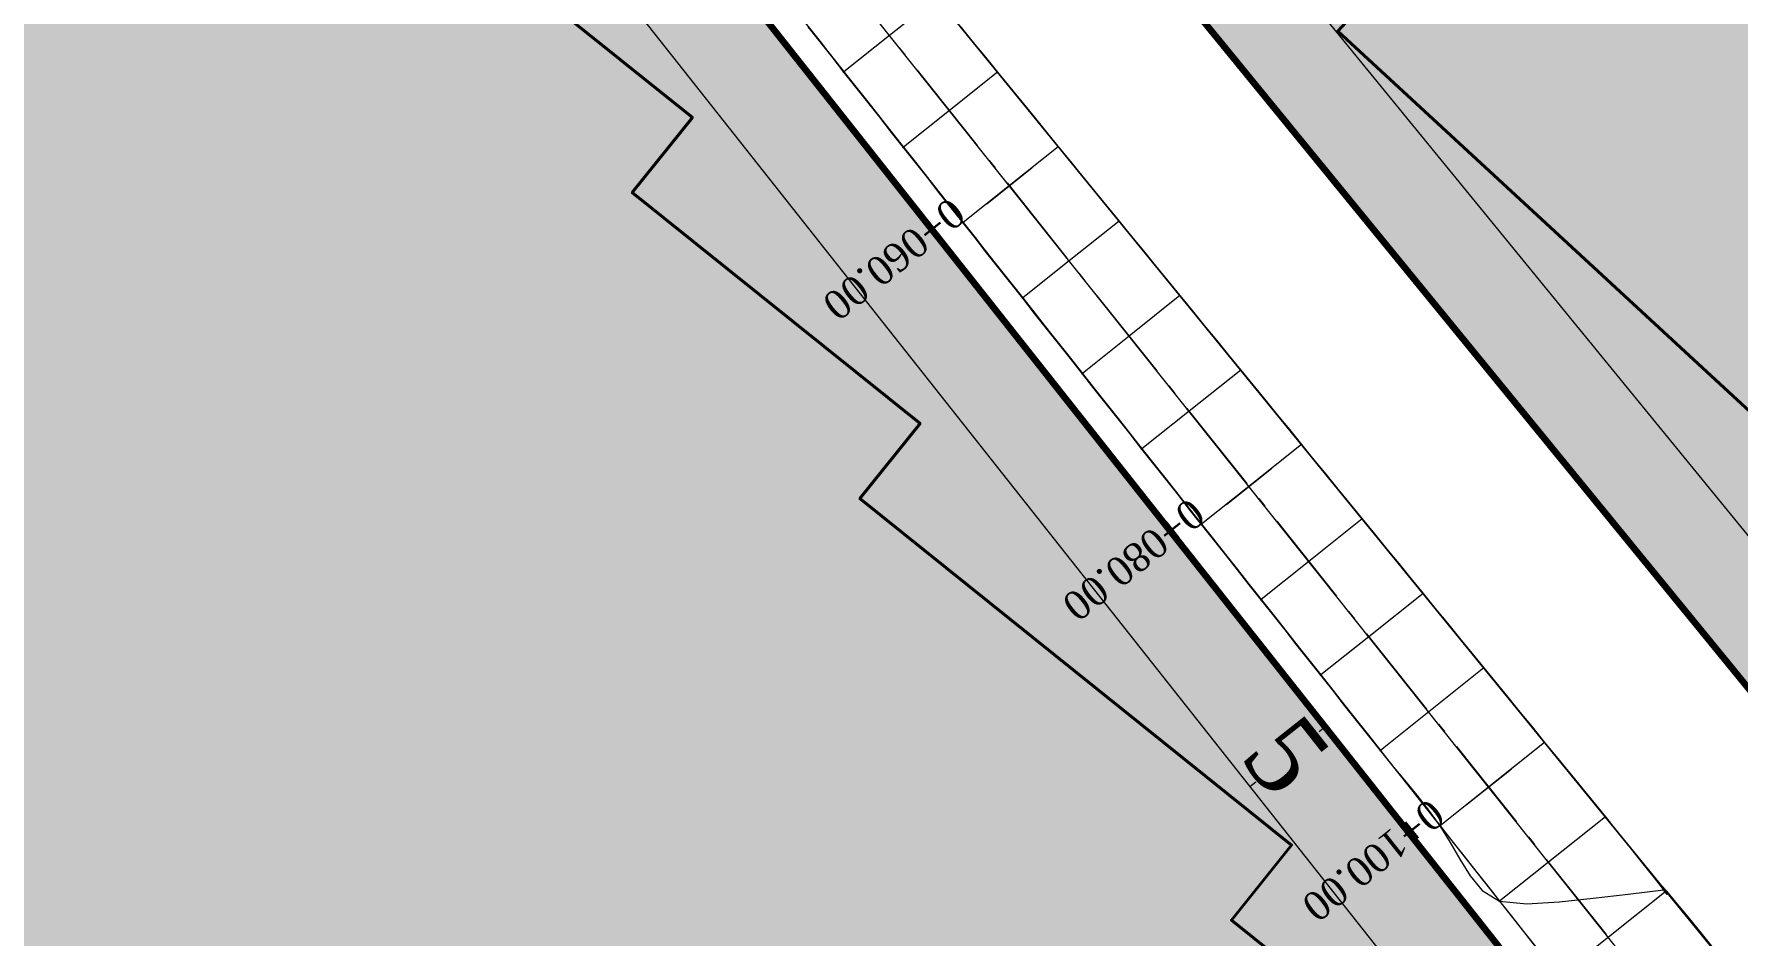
# Model space of a CAD drawing. Header units: metres. Extents: x 478603 to 489313, y 4282657 to 4289463.
# Drawn here: x 479917.1 to 480005.7, y 4286501.5 to 4286548.4 of the extents above; entities that cross this region are included whole.
import ezdxf

# ---------------------------------------------------------------- set-up
doc = ezdxf.new("R2010")
doc.units = ezdxf.units.M
for name, color, linetype, lineweight in [('ADAKENARI', 18, 'Continuous', 0), ('EKS_6', 5, 'Continuous', 0), ('EKSENLER', 3, 'Continuous', 0), ('HAT_ENERJI_NAKIL_HAT', 18, 'Continuous', 0), ('HDO_6', 30, 'Continuous', 0), ('KALDIRIM', 11, 'Continuous', 0), ('KDA_6', 150, 'Continuous', 20), ('KDO_6', 150, 'Continuous', 20), ('KYA_6', 1, 'Continuous', 20), ('KYO_6', 1, 'Continuous', 20), ('PARSEL_ALAN', 254, 'Continuous', 0), ('PARSEL_SERA_ALAN', 9, 'Continuous', 40), ('PL_ALİNMAN', 1, 'Continuous', 0), ('PL_ENKESIT', 1, 'Continuous', 0), ('PL_KM', 4, 'Continuous', 0), ('PL_KMYAZI', 30, 'Continuous', 0), ('ROL_CEPHE', 1, 'Continuous', 0), ('SEV_KYO_HDO', 3, 'Continuous', 0), ('SEV_YKO_KDO', 3, 'Continuous', 0), ('SNR_YAPIYAK', 18, 'Continuous', 0), ('YKA_6', 33, 'Continuous', 0), ('YKO_6', 33, 'Continuous', 0)]:
    doc.layers.add(name, color=color, linetype=linetype, lineweight=lineweight)
doc.styles.get("Standard").update_dxf_attribs({"font": 'times.ttf'})

msp = doc.modelspace()

# ---------------------------------------------------------------- hatches: boundary and pattern name
at = {"layer": 'PARSEL_ALAN'}
for points in [[(480169.869, 4286557.575), (480063.817, 4286659.084), (480010.797, 4286601.67), (479969.835, 4286582.554), (479961.602, 4286576.95), (479960.631, 4286570.264), (480064.323, 4286443.282)], [(479915.44, 4286599.397), (480050.105, 4286429.073), (480051.79, 4286400.221), (480044.611, 4286399.78), (479955.213, 4286376.266), (479925.654, 4286368.491), (479933.32, 4286401.749), (479850.67, 4286385.447), (479782.452, 4286391.846), (479751.198, 4286394.778)]]:
    msp.add_hatch(color=256, dxfattribs=at).paths.add_polyline_path(points)
at = {"layer": 'PARSEL_SERA_ALAN'}
for points in [[(480066.396, 4286452.897), (480052.29, 4286465.923), (480055.683, 4286469.596), (480034.524, 4286489.135), (480037.917, 4286492.808), (480009.706, 4286518.86), (480013.098, 4286522.534), (479984.887, 4286548.586), (479988.279, 4286552.259), (479967.121, 4286571.798), (479970.513, 4286575.471), (479977.566, 4286568.958), (479994.527, 4286587.325), (480001.58, 4286580.812), (480062.639, 4286646.931), (480161.377, 4286555.749)], [(479927.627, 4286575.921), (479924.497, 4286572.021), (479939.47, 4286560.003), (479936.341, 4286556.104), (479951.314, 4286544.085), (479948.184, 4286540.186), (479963.157, 4286528.167), (479960.027, 4286524.268), (479982.487, 4286506.24), (479979.357, 4286502.341), (479994.33, 4286490.323), (479991.201, 4286486.423), (480006.174, 4286474.405), (480003.044, 4286470.506), (480018.017, 4286458.487), (480014.887, 4286454.588), (480037.347, 4286436.56), (480034.217, 4286432.661), (480041.704, 4286426.652), (480019.795, 4286399.357), (480012.309, 4286405.366), (480006.049, 4286397.567), (479998.562, 4286403.577), (479989.173, 4286391.879), (479981.686, 4286397.888), (479972.297, 4286386.19), (479964.81, 4286392.2), (479958.551, 4286384.401), (479951.064, 4286390.41), (479954.194, 4286394.31), (479931.734, 4286412.337), (479928.604, 4286408.438), (479921.118, 4286414.447), (479911.728, 4286402.75), (479904.242, 4286408.759), (479897.982, 4286400.96), (479890.496, 4286406.97), (479884.236, 4286399.171), (479876.749, 4286405.18), (479870.49, 4286397.382), (479863.003, 4286403.391), (479853.614, 4286391.693), (479846.127, 4286397.702), (479842.997, 4286393.803), (479835.511, 4286399.812), (479832.381, 4286395.913), (479824.894, 4286401.922), (479818.635, 4286394.124), (479811.148, 4286400.133), (479808.018, 4286396.234), (479800.532, 4286402.243), (479797.402, 4286398.344), (479789.915, 4286404.353), (479786.785, 4286400.454), (479779.299, 4286406.463), (479773.039, 4286398.665), (479765.553, 4286404.674), (479912.654, 4286587.939)]]:
    msp.add_hatch(color=256, dxfattribs=at).paths.add_polyline_path(points)

# ---------------------------------------------------------------- linework, layer by layer
at = {"layer": 'ADAKENARI', "lineweight": 200}
for p, q in [((479923.536, 4286589.157), (480050.105, 4286429.073)), ((480029.148, 4286486.358), (479960.631, 4286570.264))]:
    msp.add_line(p, q, dxfattribs=at)
at = {"layer": 'EKS_6'}
for p in [(479961.564, 4286548.358, 955.784), (479964.682, 4286544.448, 955.966), (479967.799, 4286540.539, 956.147), (479970.916, 4286536.63, 956.328), (479974.033, 4286532.72, 956.51), (479977.151, 4286528.811, 956.691), (479980.268, 4286524.902, 956.873), (479983.385, 4286520.993, 957.054), (479986.503, 4286517.083, 957.236), (479989.62, 4286513.174, 957.417), (479992.737, 4286509.265, 957.598), (479995.855, 4286505.356, 957.78)]:
    msp.add_point(p, dxfattribs=at)
at = {"layer": 'EKSENLER'}
msp.add_line((480077.112, 4286403.454), (479948.979, 4286564.14, 954.307), dxfattribs=at)
at = {"layer": 'HAT_ENERJI_NAKIL_HAT'}
msp.add_line((479898.112, 4286631.049), (480111.543, 4286369.645), dxfattribs=at)
at = {"layer": 'HDO_6'}
msp.add_polyline3d([(480001.91, 4286503.936, 957.965), (480001.982, 4286503.846, 957.911), (480002.614, 4286503.072, 957.948), (480003.247, 4286502.297, 957.984), (480003.879, 4286501.522, 958.02), (480004.512, 4286500.748, 958.056)], dxfattribs=at)
msp.add_point((480001.982, 4286503.846, 957.911), dxfattribs=at)
at = {"layer": 'KALDIRIM'}
for p, q in [((479924.712, 4286590.087), (480051.128, 4286430.198)), ((480060.126, 4286432.62), (479954.837, 4286561.575))]:
    msp.add_line(p, q, dxfattribs=at)
at = {"layer": 'KDA_6'}
msp.add_polyline3d([(479957.321, 4286548.811, 955.287), (479957.941, 4286548.026, 955.314), (479958.561, 4286547.241, 955.342), (479959.18, 4286546.457, 955.37), (479959.8, 4286545.672, 955.397), (479960.42, 4286544.887, 955.424), (479961.04, 4286544.102, 955.451), (479961.66, 4286543.318, 955.478), (479962.28, 4286542.533, 955.506), (479962.9, 4286541.748, 955.543), (479963.52, 4286540.964, 955.581), (479964.14, 4286540.18, 955.619), (479964.761, 4286539.395, 955.657), (479965.381, 4286538.611, 955.695), (479966.001, 4286537.827, 955.727), (479966.621, 4286537.042, 955.76), (479967.241, 4286536.257, 955.793), (479967.861, 4286535.473, 955.826), (479968.482, 4286534.688, 955.859), (479969.102, 4286533.904, 955.896), (479969.722, 4286533.12, 955.932), (479970.342, 4286532.335, 955.969), (479970.963, 4286531.551, 956.006), (479971.583, 4286530.766, 956.042), (479972.203, 4286529.982, 956.08), (479972.823, 4286529.198, 956.118), (479973.444, 4286528.413, 956.156), (479974.064, 4286527.629, 956.194), (479974.684, 4286526.844, 956.232), (479975.304, 4286526.06, 956.265), (479975.924, 4286525.275, 956.298), (479976.545, 4286524.491, 956.332), (479977.165, 4286523.706, 956.365), (479977.785, 4286522.922, 956.399), (479978.406, 4286522.138, 956.448), (479979.026, 4286521.354, 956.497), (479979.647, 4286520.57, 956.547), (479980.268, 4286519.786, 956.596), (479980.889, 4286519.002, 956.645), (479981.509, 4286518.218, 956.683), (479982.13, 4286517.433, 956.722), (479982.75, 4286516.649, 956.76), (479983.37, 4286515.865, 956.798), (479983.99, 4286515.08, 956.837), (479984.61, 4286514.295, 956.893), (479985.229, 4286513.51, 956.948), (479985.849, 4286512.725, 957.004), (479986.47, 4286511.941, 957.06), (479987.095, 4286511.161, 957.116), (479987.727, 4286510.386, 957.183), (479988.362, 4286509.614, 957.25), (479988.994, 4286508.839, 957.317), (479989.614, 4286508.055, 957.384), (479990.202, 4286507.243, 957.451), (479990.732, 4286506.384, 957.506), (479991.241, 4286505.507, 957.561), (479991.774, 4286504.65, 957.616), (479992.404, 4286503.873, 957.67), (479993.307, 4286503.324, 957.727), (479994.716, 4286503.196, 957.765), (479996.4, 4286503.296, 957.81), (479998.184, 4286503.479, 957.858), (480000.005, 4286503.694, 957.907), (480001.838, 4286503.918, 957.956)], dxfattribs=at)
for p in [(479959.18, 4286546.457, 955.37), (479962.28, 4286542.533, 955.506), (479965.381, 4286538.611, 955.695), (479968.482, 4286534.688, 955.859), (479971.583, 4286530.766, 956.042), (479974.684, 4286526.844, 956.232), (479977.785, 4286522.922, 956.399), (479980.889, 4286519.002, 956.645), (479983.99, 4286515.08, 956.837), (479987.095, 4286511.161, 957.116), (479990.202, 4286507.243, 957.451), (479993.307, 4286503.324, 957.727)]:
    msp.add_point(p, dxfattribs=at)
at = {"layer": 'KDO_6'}
msp.add_polyline3d([(479965.291, 4286548.771, 955.635), (479965.924, 4286547.997, 955.648), (479966.556, 4286547.222, 955.661), (479967.189, 4286546.448, 955.675), (479967.821, 4286545.673, 955.7), (479968.454, 4286544.898, 955.724), (479969.086, 4286544.124, 955.749), (479969.719, 4286543.349, 955.773), (479970.351, 4286542.574, 955.798), (479970.984, 4286541.8, 955.832), (479971.616, 4286541.025, 955.866), (479972.249, 4286540.25, 955.9), (479972.881, 4286539.476, 955.934), (479973.514, 4286538.701, 955.968), (479974.146, 4286537.926, 956.005), (479974.779, 4286537.152, 956.041), (479975.411, 4286536.377, 956.077), (479976.044, 4286535.602, 956.113), (479976.676, 4286534.828, 956.149), (479977.309, 4286534.053, 956.184), (479977.941, 4286533.278, 956.218), (479978.574, 4286532.504, 956.253), (479979.206, 4286531.729, 956.287), (479979.839, 4286530.954, 956.322), (479980.471, 4286530.18, 956.355), (479981.104, 4286529.405, 956.388), (479981.736, 4286528.631, 956.421), (479982.369, 4286527.856, 956.454), (479983.001, 4286527.081, 956.487), (479983.634, 4286526.307, 956.515), (479984.266, 4286525.532, 956.543), (479984.899, 4286524.757, 956.572), (479985.531, 4286523.983, 956.6), (479986.164, 4286523.208, 956.629), (479986.796, 4286522.433, 956.668), (479987.428, 4286521.659, 956.708), (479988.061, 4286520.884, 956.748), (479988.693, 4286520.11, 956.788), (479989.326, 4286519.335, 956.828), (479989.959, 4286518.559, 956.896), (479990.592, 4286517.783, 956.965), (479991.225, 4286517.008, 957.033), (479991.858, 4286516.233, 957.101), (479992.488, 4286515.461, 957.169), (479993.114, 4286514.694, 957.238), (479993.739, 4286513.928, 957.307), (479994.365, 4286513.161, 957.375), (479994.998, 4286512.385, 957.445), (479995.649, 4286511.587, 957.516), (479996.334, 4286510.748, 957.562), (479997.031, 4286509.895, 957.607), (479997.714, 4286509.059, 957.652), (479998.341, 4286508.29, 957.694), (479998.812, 4286507.714, 957.725), (479998.993, 4286507.492, 957.754), (479999.016, 4286507.462, 957.758), (479998.982, 4286507.503, 957.764), (479998.927, 4286507.57, 957.773), (479998.866, 4286507.646, 957.783)], dxfattribs=at)
for p in [(479967.189, 4286546.448, 955.675), (479970.351, 4286542.574, 955.798), (479973.514, 4286538.701, 955.968), (479976.676, 4286534.828, 956.149), (479979.839, 4286530.954, 956.322), (479983.001, 4286527.081, 956.487), (479986.164, 4286523.208, 956.629), (479989.326, 4286519.335, 956.828), (479992.488, 4286515.461, 957.169), (479995.649, 4286511.587, 957.516), (479998.812, 4286507.714, 957.725)]:
    msp.add_point(p, dxfattribs=at)
at = {"layer": 'KYA_6'}
msp.add_polyline3d([(479993.309, 4286503.326, 957.78), (479993.926, 4286502.539, 957.825), (479994.543, 4286501.752, 957.87), (479995.16, 4286500.965, 957.914)], dxfattribs=at)
at = {"layer": 'KYO_6'}
msp.add_polyline3d([(480001.838, 4286503.918, 957.956), (480001.797, 4286503.993, 957.958), (480001.763, 4286504.06, 957.959), (480001.749, 4286504.101, 957.96), (480001.791, 4286504.072, 957.962), (480001.986, 4286503.85, 957.968), (480002.464, 4286503.274, 958.013), (480003.094, 4286502.506, 958.074), (480003.777, 4286501.671, 958.139), (480004.474, 4286500.82, 958.206)], dxfattribs=at)
msp.add_point((480001.986, 4286503.85, 957.968), dxfattribs=at)
at = {"layer": 'PARSEL_ALAN'}
for points in [[(480169.869, 4286557.575, 960.856), (480063.817, 4286659.084, 952.12), (480010.797, 4286601.67, 955.085), (479969.835, 4286582.554, 954.815), (479961.602, 4286576.95, 954.642), (479960.631, 4286570.264, 954.772), (480064.323, 4286443.282, 961.532), (480169.869, 4286557.575, 960.856)], [(480169.869, 4286557.575, 0), (480063.817, 4286659.084, 0), (480010.797, 4286601.67, 0), (479969.835, 4286582.554, 0), (479961.602, 4286576.95, 0), (479960.631, 4286570.264, 0), (480064.323, 4286443.282, 0), (480169.869, 4286557.575, 0)], [(479915.44, 4286599.397, 952.782), (480050.105, 4286429.073, 961.672), (480051.79, 4286400.221, 962.177), (480044.611, 4286399.78, 961.981), (479955.213, 4286376.266, 959.82), (479925.654, 4286368.491, 959.317), (479933.32, 4286401.749, 958.755), (479850.67, 4286385.447, 956.302), (479782.452, 4286391.846, 953.318), (479751.198, 4286394.778, 951.924), (479915.44, 4286599.397, 952.782)], [(479915.44, 4286599.397, 0), (480050.105, 4286429.073, 0), (480051.79, 4286400.221, 0), (480044.611, 4286399.78, 0), (479955.213, 4286376.266, 0), (479925.654, 4286368.491, 0), (479933.32, 4286401.749, 0), (479850.67, 4286385.447, 0), (479782.452, 4286391.846, 0), (479751.198, 4286394.778, 0), (479915.44, 4286599.397, 0)]]:
    msp.add_polyline3d(points, close=True, dxfattribs=at)
at = {"layer": 'PARSEL_SERA_ALAN'}
msp.add_polyline3d([(480066.396, 4286452.897, 0), (480052.29, 4286465.923, 0), (480055.683, 4286469.596, 0), (480034.524, 4286489.135, 0), (480037.917, 4286492.808, 0), (480009.706, 4286518.86, 0), (480013.098, 4286522.534, 0), (479984.887, 4286548.586, 0), (479988.279, 4286552.259, 0), (479967.121, 4286571.798, 0), (479970.513, 4286575.471, 0), (479977.566, 4286568.958, 0), (479994.527, 4286587.325, 0), (480001.58, 4286580.812, 0), (480062.639, 4286646.931, 0), (480161.377, 4286555.749, 0), (480066.396, 4286452.897, 0)], close=True, dxfattribs=at)
msp.add_polyline3d([(480066.396, 4286452.897, 0), (480052.29, 4286465.923, 0), (480055.683, 4286469.596, 0), (480034.524, 4286489.135, 0), (480037.917, 4286492.808, 0), (480009.706, 4286518.86, 0), (480013.098, 4286522.534, 0), (479984.887, 4286548.586, 0), (479988.279, 4286552.259, 0), (479967.121, 4286571.798, 0), (479970.513, 4286575.471, 0), (479977.566, 4286568.958, 0), (479994.527, 4286587.325, 0), (480001.58, 4286580.812, 0), (480062.639, 4286646.931, 0), (480161.377, 4286555.749, 0), (480066.396, 4286452.897, 0)], close=True, dxfattribs=at)
msp.add_polyline3d([(479765.553, 4286404.674, 0), (479912.654, 4286587.939, 0), (479927.627, 4286575.921, 0), (479927.627, 4286575.921, 0), (479924.497, 4286572.021, 0), (479939.47, 4286560.003, 0), (479936.341, 4286556.104, 0), (479951.314, 4286544.085, 0), (479948.184, 4286540.186, 0), (479963.157, 4286528.167, 0), (479960.027, 4286524.268, 0), (479982.487, 4286506.24, 0), (479979.357, 4286502.341, 0), (479994.33, 4286490.323, 0), (479991.201, 4286486.423, 0), (480006.174, 4286474.405, 0), (480003.044, 4286470.506, 0), (480018.017, 4286458.487, 0), (480014.887, 4286454.588, 0), (480037.347, 4286436.56, 0)], dxfattribs=at)
msp.add_polyline3d([(479765.553, 4286404.674, 0), (479912.654, 4286587.939, 0), (479927.627, 4286575.921, 0), (479927.627, 4286575.921, 0), (479924.497, 4286572.021, 0), (479939.47, 4286560.003, 0), (479936.341, 4286556.104, 0), (479951.314, 4286544.085, 0), (479948.184, 4286540.186, 0), (479963.157, 4286528.167, 0), (479960.027, 4286524.268, 0), (479982.487, 4286506.24, 0), (479979.357, 4286502.341, 0), (479994.33, 4286490.323, 0), (479991.201, 4286486.423, 0), (480006.174, 4286474.405, 0), (480003.044, 4286470.506, 0), (480018.017, 4286458.487, 0), (480014.887, 4286454.588, 0), (480037.347, 4286436.56, 0)], dxfattribs=at)
at = {"layer": 'PL_ALİNMAN'}
for p, q in [((479962.071, 4286547.721), (479962.383, 4286547.33)), ((479963.007, 4286546.549), (479966.124, 4286542.639)), ((479966.747, 4286541.858), (479967.059, 4286541.467)), ((479967.683, 4286540.685), (479970.8, 4286536.775)), ((479971.423, 4286535.994), (479971.735, 4286535.603)), ((479972.359, 4286534.821), (479975.476, 4286530.912)), ((479976.099, 4286530.13), (479976.411, 4286529.739)), ((479977.035, 4286528.957), (479980.152, 4286525.048)), ((479980.775, 4286524.266), (479981.087, 4286523.875)), ((479981.71, 4286523.093), (479984.828, 4286519.184)), ((479985.451, 4286518.402), (479985.763, 4286518.011)), ((479986.386, 4286517.229), (479989.504, 4286513.32)), ((479990.127, 4286512.538), (479990.439, 4286512.147)), ((479991.062, 4286511.365), (479994.18, 4286507.456)), ((479994.803, 4286506.674), (479995.115, 4286506.283)), ((479995.738, 4286505.501), (479998.856, 4286501.592))]:
    msp.add_line(p, q, dxfattribs=at)
at = {"layer": 'PL_ENKESIT'}
for points in [[(479964.026, 4286550.321, 955.608), (479964.025, 4286550.32, 955.784), (479961.564, 4286548.358, 955.784), (479959.196, 4286546.469, 955.784), (479959.18, 4286546.457, 955.37)], [(479967.189, 4286546.448, 955.675), (479967.188, 4286546.447, 955.966), (479964.682, 4286544.448, 955.966), (479962.298, 4286542.547, 955.966), (479962.28, 4286542.533, 955.506)], [(479970.351, 4286542.574, 955.798), (479970.35, 4286542.573, 956.147), (479967.799, 4286540.539, 956.147), (479965.399, 4286538.625, 956.147), (479965.381, 4286538.611, 955.695)], [(479973.514, 4286538.701, 955.968), (479973.512, 4286538.7, 956.328), (479970.916, 4286536.63, 956.328), (479968.5, 4286534.703, 956.328), (479968.482, 4286534.688, 955.859)], [(479976.676, 4286534.828, 956.149), (479976.675, 4286534.827, 956.51), (479974.033, 4286532.72, 956.51), (479971.601, 4286530.781, 956.51), (479971.583, 4286530.766, 956.042)], [(479979.839, 4286530.954, 956.322), (479979.837, 4286530.953, 956.691), (479977.151, 4286528.811, 956.691), (479974.702, 4286526.859, 956.691), (479974.684, 4286526.844, 956.232)], [(479983.001, 4286527.081, 956.487), (479983, 4286527.08, 956.873), (479980.268, 4286524.902, 956.873), (479977.803, 4286522.937, 956.873), (479977.785, 4286522.922, 956.399)], [(479986.164, 4286523.208, 956.629), (479986.162, 4286523.207, 957.054), (479983.385, 4286520.993, 957.054), (479980.905, 4286519.014, 957.054), (479980.889, 4286519.002, 956.645)], [(479989.326, 4286519.335, 956.828), (479989.324, 4286519.333, 957.236), (479986.503, 4286517.083, 957.236), (479984.006, 4286515.092, 957.236), (479983.99, 4286515.08, 956.837)], [(479992.488, 4286515.461, 957.169), (479992.487, 4286515.46, 957.417), (479989.62, 4286513.174, 957.417), (479987.107, 4286511.17, 957.417), (479987.095, 4286511.161, 957.116)], [(479995.649, 4286511.587, 957.516), (479995.649, 4286511.587, 957.598), (479992.737, 4286509.265, 957.598), (479990.208, 4286507.248, 957.598), (479990.202, 4286507.243, 957.451)], [(479998.812, 4286507.714, 957.725), (479998.811, 4286507.713, 957.78), (479995.855, 4286505.356, 957.78), (479993.309, 4286503.326, 957.78), (479993.307, 4286503.324, 957.727)], [(480001.986, 4286503.85, 957.968), (480001.982, 4286503.846, 957.911), (480001.974, 4286503.84, 957.961), (479998.972, 4286501.446, 957.961), (479996.41, 4286499.404, 957.961), (479996.403, 4286499.398, 957.911), (479996.395, 4286499.392, 958.004)]]:
    msp.add_polyline3d(points, dxfattribs=at)
at = {"layer": 'PL_KM'}
for p, q in [((479966.626, 4286539.604), (479968.972, 4286541.474)), ((479979.095, 4286523.967), (479981.441, 4286525.837)), ((479991.564, 4286508.33), (479993.91, 4286510.2))]:
    msp.add_line(p, q, dxfattribs=at)
at = {"layer": 'ROL_CEPHE'}
for p, q in [((479984.23, 4286512.392), (479983.916, 4286512.143)), ((479980.308, 4286509.29), (479980.622, 4286509.539))]:
    msp.add_line(p, q, dxfattribs=at)
at = {"layer": 'SEV_KYO_HDO'}
msp.add_line((480003.258, 4286502.306, 958.09), (480003.247, 4286502.297, 957.984), dxfattribs=at)
at = {"layer": 'SEV_YKO_KDO'}
for p, q in [((479966.555, 4286547.221, 955.929), (479966.556, 4286547.222, 955.795)), ((479967.82, 4286545.672, 956.002), (479967.821, 4286545.673, 955.7)), ((479969.085, 4286544.123, 956.075), (479969.086, 4286544.123, 955.912)), ((479970.35, 4286542.573, 956.147), (479970.351, 4286542.574, 955.798)), ((479971.615, 4286541.024, 956.22), (479971.616, 4286541.025, 956.043)), ((479972.88, 4286539.475, 956.292), (479972.881, 4286539.476, 955.934)), ((479974.145, 4286537.925, 956.365), (479974.146, 4286537.926, 956.185)), ((479975.41, 4286536.376, 956.437), (479975.411, 4286536.377, 956.077)), ((479976.675, 4286534.827, 956.51), (479976.675, 4286534.827, 956.33)), ((479977.94, 4286533.277, 956.583), (479977.941, 4286533.278, 956.218)), ((479979.205, 4286531.728, 956.655), (479979.205, 4286531.729, 956.471)), ((479980.47, 4286530.179, 956.728), (479980.471, 4286530.18, 956.355)), ((479981.735, 4286528.629, 956.8), (479981.735, 4286528.63, 956.61)), ((479983, 4286527.08, 956.873), (479983.001, 4286527.081, 956.487)), ((479984.264, 4286525.531, 956.945), (479984.265, 4286525.531, 956.744)), ((479985.529, 4286523.981, 957.018), (479985.531, 4286523.983, 956.6)), ((479986.794, 4286522.432, 957.09), (479986.795, 4286522.433, 956.879)), ((479988.059, 4286520.883, 957.163), (479988.061, 4286520.884, 956.748)), ((479989.324, 4286519.333, 957.236), (479989.325, 4286519.334, 957.032)), ((479990.589, 4286517.784, 957.308), (479990.591, 4286517.785, 956.964)), ((479991.854, 4286516.235, 957.381), (479991.855, 4286516.235, 957.241)), ((479993.119, 4286514.685, 957.453), (479993.12, 4286514.686, 957.239)), ((479994.384, 4286513.136, 957.526), (479994.384, 4286513.136, 957.452)), ((479995.649, 4286511.587, 957.598), (479995.649, 4286511.587, 957.516)), ((479996.914, 4286510.037, 957.671), (479996.914, 4286510.037, 957.635)), ((479998.179, 4286508.488, 957.744), (479998.179, 4286508.488, 957.683))]:
    msp.add_line(p, q, dxfattribs=at)
at = {"layer": 'SNR_YAPIYAK'}
for p, q in [((479915.41, 4286591.373, 952.782), (480045.206, 4286427.208, 952.782)), ((479965.895, 4286571.723, 954.772), (480064.555, 4286450.903, 954.772))]:
    msp.add_line(p, q, dxfattribs=at)
at = {"layer": 'YKA_6'}
msp.add_polyline3d([(479957.336, 4286548.823, 955.675), (479957.956, 4286548.038, 955.712), (479958.576, 4286547.254, 955.748), (479959.196, 4286546.469, 955.784), (479959.817, 4286545.685, 955.82), (479960.437, 4286544.901, 955.857), (479961.057, 4286544.116, 955.893), (479961.677, 4286543.332, 955.929), (479962.298, 4286542.547, 955.966), (479962.918, 4286541.763, 956.002), (479963.538, 4286540.978, 956.038), (479964.158, 4286540.194, 956.075), (479964.779, 4286539.41, 956.111), (479965.399, 4286538.625, 956.147), (479966.019, 4286537.841, 956.183), (479966.639, 4286537.056, 956.22), (479967.259, 4286536.272, 956.256), (479967.88, 4286535.487, 956.292), (479968.5, 4286534.703, 956.328), (479969.12, 4286533.919, 956.365), (479969.74, 4286533.134, 956.401), (479970.361, 4286532.35, 956.437), (479970.981, 4286531.565, 956.474), (479971.601, 4286530.781, 956.51), (479972.221, 4286529.996, 956.546), (479972.842, 4286529.212, 956.583), (479973.462, 4286528.428, 956.619), (479974.082, 4286527.643, 956.655), (479974.702, 4286526.859, 956.691), (479975.322, 4286526.074, 956.728), (479975.943, 4286525.29, 956.764), (479976.563, 4286524.505, 956.8), (479977.183, 4286523.721, 956.836), (479977.803, 4286522.937, 956.873), (479978.424, 4286522.152, 956.909), (479979.044, 4286521.368, 956.945), (479979.664, 4286520.583, 956.982), (479980.284, 4286519.799, 957.018), (479980.905, 4286519.014, 957.054), (479981.525, 4286518.23, 957.09), (479982.145, 4286517.446, 957.127), (479982.765, 4286516.661, 957.163), (479983.386, 4286515.877, 957.199), (479984.006, 4286515.092, 957.236), (479984.626, 4286514.308, 957.272), (479985.246, 4286513.523, 957.308), (479985.866, 4286512.739, 957.344), (479986.487, 4286511.955, 957.381), (479987.107, 4286511.17, 957.417), (479987.727, 4286510.386, 957.453), (479988.347, 4286509.601, 957.49), (479988.968, 4286508.817, 957.526), (479989.588, 4286508.032, 957.562), (479990.208, 4286507.248, 957.598), (479990.828, 4286506.464, 957.635), (479991.449, 4286505.679, 957.671), (479992.069, 4286504.895, 957.707), (479992.689, 4286504.11, 957.744), (479993.309, 4286503.326, 957.78), (479993.93, 4286502.541, 957.816), (479994.55, 4286501.757, 957.852), (479995.17, 4286500.973, 957.889)], dxfattribs=at)
for p in [(479959.196, 4286546.469, 955.784), (479962.298, 4286542.547, 955.966), (479965.399, 4286538.625, 956.147), (479968.5, 4286534.703, 956.328), (479971.601, 4286530.781, 956.51), (479974.702, 4286526.859, 956.691), (479977.803, 4286522.937, 956.873), (479980.905, 4286519.014, 957.054), (479984.006, 4286515.092, 957.236), (479987.107, 4286511.17, 957.417), (479990.208, 4286507.248, 957.598), (479993.309, 4286503.326, 957.78)]:
    msp.add_point(p, dxfattribs=at)
at = {"layer": 'YKO_6'}
msp.add_polyline3d([(479965.29, 4286548.771, 955.857), (479965.923, 4286547.996, 955.893), (479966.555, 4286547.221, 955.929), (479967.188, 4286546.447, 955.966), (479967.82, 4286545.672, 956.002), (479968.453, 4286544.897, 956.038), (479969.085, 4286544.123, 956.075), (479969.717, 4286543.348, 956.111), (479970.35, 4286542.573, 956.147), (479970.982, 4286541.799, 956.183), (479971.615, 4286541.024, 956.22), (479972.247, 4286540.249, 956.256), (479972.88, 4286539.475, 956.292), (479973.512, 4286538.7, 956.328), (479974.145, 4286537.925, 956.365), (479974.777, 4286537.151, 956.401), (479975.41, 4286536.376, 956.437), (479976.042, 4286535.601, 956.474), (479976.675, 4286534.827, 956.51), (479977.307, 4286534.052, 956.546), (479977.94, 4286533.277, 956.583), (479978.572, 4286532.503, 956.619), (479979.205, 4286531.728, 956.655), (479979.837, 4286530.953, 956.691), (479980.47, 4286530.179, 956.728), (479981.102, 4286529.404, 956.764), (479981.735, 4286528.629, 956.8), (479982.367, 4286527.855, 956.836), (479983, 4286527.08, 956.873), (479983.632, 4286526.305, 956.909), (479984.264, 4286525.531, 956.945), (479984.897, 4286524.756, 956.982), (479985.529, 4286523.981, 957.018), (479986.162, 4286523.207, 957.054), (479986.794, 4286522.432, 957.09), (479987.427, 4286521.658, 957.127), (479988.059, 4286520.883, 957.163), (479988.692, 4286520.108, 957.199), (479989.324, 4286519.333, 957.236), (479989.958, 4286518.558, 957.272), (479990.591, 4286517.782, 957.308), (479991.224, 4286517.006, 957.345), (479991.857, 4286516.232, 957.381), (479992.487, 4286515.46, 957.417), (479993.112, 4286514.694, 957.453), (479993.736, 4286513.93, 957.489), (479994.362, 4286513.164, 957.525), (479994.995, 4286512.388, 957.561), (479995.649, 4286511.587, 957.598), (479996.341, 4286510.739, 957.638), (479997.047, 4286509.874, 957.679), (479997.737, 4286509.029, 957.718), (479998.364, 4286508.262, 957.754), (479998.811, 4286507.713, 957.78), (479998.93, 4286507.57, 957.781), (479998.877, 4286507.636, 957.781), (479998.783, 4286507.753, 957.782), (479998.734, 4286507.812, 957.782), (479998.866, 4286507.646, 957.783), (479999.336, 4286507.055, 957.81), (479999.988, 4286506.238, 957.848), (480000.685, 4286505.364, 957.889), (480001.344, 4286504.538, 957.927), (480001.838, 4286503.918, 957.956), (480002.021, 4286503.687, 957.956), (480002.03, 4286503.673, 957.956), (480001.978, 4286503.737, 957.956), (480001.907, 4286503.827, 957.956), (480001.838, 4286503.918, 957.956), (480001.784, 4286503.999, 957.957), (480001.747, 4286504.065, 957.958), (480001.733, 4286504.101, 957.958), (480001.777, 4286504.066, 957.959), (480001.974, 4286503.84, 957.961), (480002.451, 4286503.261, 957.989), (480003.079, 4286502.492, 958.025), (480003.76, 4286501.656, 958.064), (480004.455, 4286500.803, 958.104)], dxfattribs=at)
for p in [(479967.188, 4286546.447, 955.966), (479970.35, 4286542.573, 956.147), (479973.512, 4286538.7, 956.328), (479976.675, 4286534.827, 956.51), (479979.837, 4286530.953, 956.691), (479983, 4286527.08, 956.873), (479986.162, 4286523.207, 957.054), (479989.324, 4286519.333, 957.236), (479992.487, 4286515.46, 957.417), (479995.649, 4286511.587, 957.598), (479998.811, 4286507.713, 957.78), (480001.974, 4286503.84, 957.961)]:
    msp.add_point(p, dxfattribs=at)

# ---------------------------------------------------------------- texts
at = {"layer": 'PL_KMYAZI'}
for s, p in [('0+060.00', (479964.714, 4286539.997)), ('0+080.00', (479977.183, 4286524.36)), ('0+100.00', (479989.652, 4286508.723))]:
    msp.add_text(s, height=1.5, rotation=218.56926, dxfattribs=at).set_placement(p)
at = {"layer": 'ROL_CEPHE'}
msp.add_text('5', height=4, rotation=308.3314, dxfattribs=at).set_placement((479979.718, 4286510.843))

doc.saveas('drawing.dxf')
